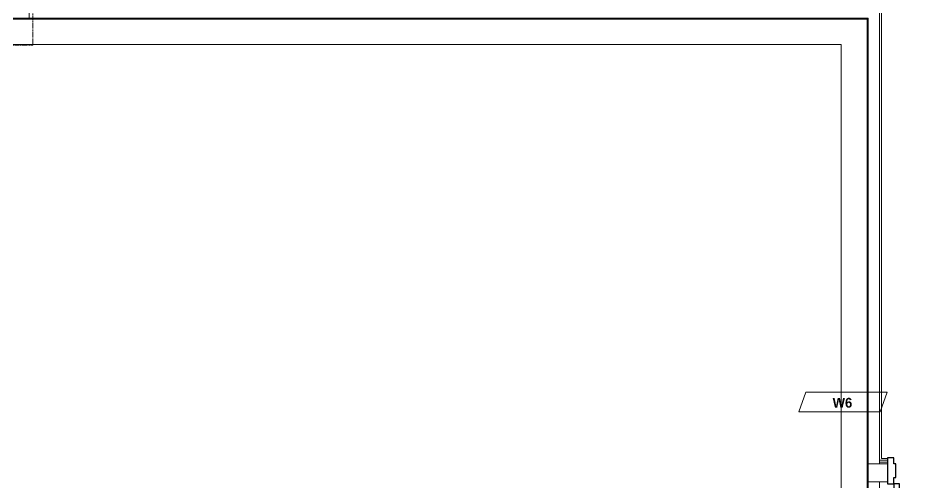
# Model space of a CAD drawing. Header units: inches. Extents: x -4010 to -1814, y 9846 to 12241.
# Drawn here: x -3463.5 to -3184.1, y 11640.9 to 11783.2 of the extents above; entities that cross this region are included whole.
import ezdxf

# ---------------------------------------------------------------- set-up
doc = ezdxf.new("R2010")
doc.units = ezdxf.units.IN
doc.header["$MEASUREMENT"] = 0
doc.linetypes.add('Dash_2_', pattern=[0.25, 0.125, -0.125])
for name, color, linetype, lineweight in [('0-1', 7, 'Continuous', 5), ('0-2', 7, 'Continuous', 9), ('A-DOOR-1', 7, 'Continuous', 9), ('A-DOOR-2', 10, 'Continuous', 30), ('A-DOOR-FRAM-2', 10, 'Continuous', 30), ('A-WALL-1', 7, 'Continuous', 9), ('A-WALL-2', 250, 'Continuous', 18), ('A-WALL-IDEN', 211, 'Continuous', 9), ('G-ANNO-SYMB-4', 111, 'Dash_2_', 9), ('I-WALL-3', 7, 'Continuous', 9)]:
    doc.layers.add(name, color=color, linetype=linetype, lineweight=lineweight)
doc.styles.add('Century Gothic_B_1', font='GOTHICB.TTF', dxfattribs={"height": 3})

# ---------------------------------------------------------------- blocks, each defined once
blk = doc.blocks.new('HOLLOW METAL - 1HR RATED-2191993-UNIT PLANS - 1ST FLOOR')
at = {"layer": 'A-DOOR-1'}
blk.add_arc((18, 4.125), 36, 90, 180, dxfattribs=at)
at = {"layer": 'A-DOOR-2'}
for p, q in [((18, 40.125), (16.25, 40.125)), ((16.25, 40.125), (16.25, 4.125)), ((18, 4.125), (18, 40.125)), ((16.25, 4.125), (18, 4.125))]:
    blk.add_line(p, q, dxfattribs=at)
at = {"layer": 'A-DOOR-FRAM-2'}
for p, q in [((-18, 4.125), (-20, 4.125)), ((-20, 4.125), (-20, -3.875)), ((-18, 2.1875), (-18, 4.125)), ((18, 4.125), (18, 2.1875)), ((20, 4.125), (18, 4.125)), ((20, -3.875), (20, 4.125)), ((-17.375, 2.1875), (-18, 2.1875)), ((-17.375, -1.9375), (-17.375, 2.1875)), ((18, 2.1875), (17.375, 2.1875)), ((17.375, 2.1875), (17.375, -1.9375)), ((-18, -3.875), (-18, -1.9375)), ((-18, -1.9375), (-17.375, -1.9375)), ((17.375, -1.9375), (18, -1.9375)), ((18, -1.9375), (18, -3.875)), ((-20, -3.875), (-18, -3.875)), ((18, -3.875), (20, -3.875))]:
    blk.add_line(p, q, dxfattribs=at)
blk = doc.blocks.new('CTR - 1st Phase - Common Walls_rvt-1-UNIT PLANS - 1ST FLOOR')
at = {"layer": 'A-WALL-1'}
for p, q in [((-3198.95, 11648.36), (-3198.95, 11787.36)), ((-3742.95, 11782.99), (-3203.32, 11782.99)), ((-3203.32, 11782.99), (-3203.32, 11548.19))]:
    blk.add_line(p, q, dxfattribs=at)
at = {"layer": 'A-WALL-2'}
for p, q in [((-3460.21, 11783.24), (-3460.21, 11786.74)), ((-3199.57, 11647.86), (-3199.57, 11786.74)), ((-3465.71, 11783.24), (-3460.21, 11783.24)), ((-3465.71, 11783.24), (-3460.21, 11783.24)), ((-3460.21, 11783.24), (-3203.32, 11783.24)), ((-3203.32, 11783.24), (-3203.07, 11783.24)), ((-3203.07, 11646.74), (-3203.07, 11783.24)), ((-3199.57, 11647.24), (-3199.57, 11647.86)), ((-3198.95, 11647.86), (-3199.57, 11647.86)), ((-3199.57, 11647.24), (-3199.57, 11647.86)), ((-3199.57, 11646.74), (-3199.57, 11647.24)), ((-3198.95, 11647.24), (-3199.57, 11647.24)), ((-3199.57, 11646.74), (-3199.57, 11647.24)), ((-3198.95, 11647.86), (-3197.14, 11647.86)), ((-3198.95, 11647.24), (-3197.14, 11647.24)), ((-3203.07, 11641.24), (-3203.07, 11646.74)), ((-3199.57, 11646.74), (-3203.07, 11646.74)), ((-3203.07, 11641.24), (-3203.07, 11646.74)), ((-3198.95, 11646.74), (-3199.57, 11646.74)), ((-3198.95, 11646.74), (-3197.14, 11646.74)), ((-3203.07, 11548.19), (-3203.07, 11641.24)), ((-3199.57, 11641.24), (-3203.07, 11641.24)), ((-3199.57, 11548.19), (-3199.57, 11641.24)), ((-3198.95, 11641.24), (-3199.57, 11641.24)), ((-3198.95, 11641.24), (-3197.14, 11641.24))]:
    blk.add_line(p, q, dxfattribs=at)
at = {"layer": 'I-WALL-3'}
blk.add_line((-3197.14, 11648.36), (-3198.95, 11648.36), dxfattribs=at)
at = {"layer": '0-2', "rotation": 180}
blk.add_blockref('HOLLOW METAL - 1HR RATED-2191993-UNIT PLANS - 1ST FLOOR', (-3177.14, 11644.74), dxfattribs=at)
blk = doc.blocks.new('CTR - 1st Phase - Structure_rvt-1-UNIT PLANS - 1ST FLOOR')
at = {"layer": 'A-WALL-1'}
for p, q in [((-3211.32, 11783.19), (-3747.32, 11783.19)), ((-3203.32, 11783.19), (-3211.32, 11783.19)), ((-3203.32, 11548.19), (-3203.32, 11783.19)), ((-3755.32, 11775.19), (-3211.32, 11775.19)), ((-3211.32, 11775.19), (-3211.32, 11556.19))]:
    blk.add_line(p, q, dxfattribs=at)
blk = doc.blocks.new('Wall Tag - Arch Wall-3956453-UNIT PLANS - 1ST FLOOR')
at = {"layer": 'A-WALL-IDEN'}
for p, q in [((-0.3561, 0.0937), (-0.4244, -0.0937)), ((0.4244, 0.0937), (-0.3561, 0.0937)), ((0.3561, -0.0937), (0.4244, 0.0937)), ((-0.4244, -0.0937), (0.3561, -0.0937))]:
    blk.add_line(p, q, dxfattribs=at)

msp = doc.modelspace()

# ---------------------------------------------------------------- block references
at = {"layer": '0-1'}
msp.add_blockref('CTR - 1st Phase - Common Walls_rvt-1-UNIT PLANS - 1ST FLOOR', (0, 0), dxfattribs=at)

# ---------------------------------------------------------------- next in the draw order: block references
msp.add_blockref('CTR - 1st Phase - Structure_rvt-1-UNIT PLANS - 1ST FLOOR', (0, 0), dxfattribs=at)

# ---------------------------------------------------------------- next in the draw order: linework, layer by layer
at = {"layer": 'G-ANNO-SYMB-4'}
for p, q in [((-3459.08624, 12117.12403), (-3459.08624, 11774.9894)), ((-3459.08624, 11774.9894), (-3753.88624, 11774.9894))]:
    msp.add_line(p, q, dxfattribs=at)

# ---------------------------------------------------------------- next in the draw order: block references
at = {"layer": 'A-WALL-IDEN', "xscale": 31.99999999999999, "yscale": 31.99999999999999, "zscale": 31.99999999999999}
msp.add_blockref('Wall Tag - Arch Wall-3956453-UNIT PLANS - 1ST FLOOR', (-3210.74175, 11665.6894), dxfattribs=at)

# ---------------------------------------------------------------- next in the draw order: texts
at = {"layer": 'A-WALL-IDEN', "insert": (-3213.91988, 11666.93693), "char_height": 3, "width": 7.575, "attachment_point": 1, "style": 'Century Gothic_B_1'}
msp.add_mtext('W6', dxfattribs=at)

doc.saveas('drawing.dxf')
